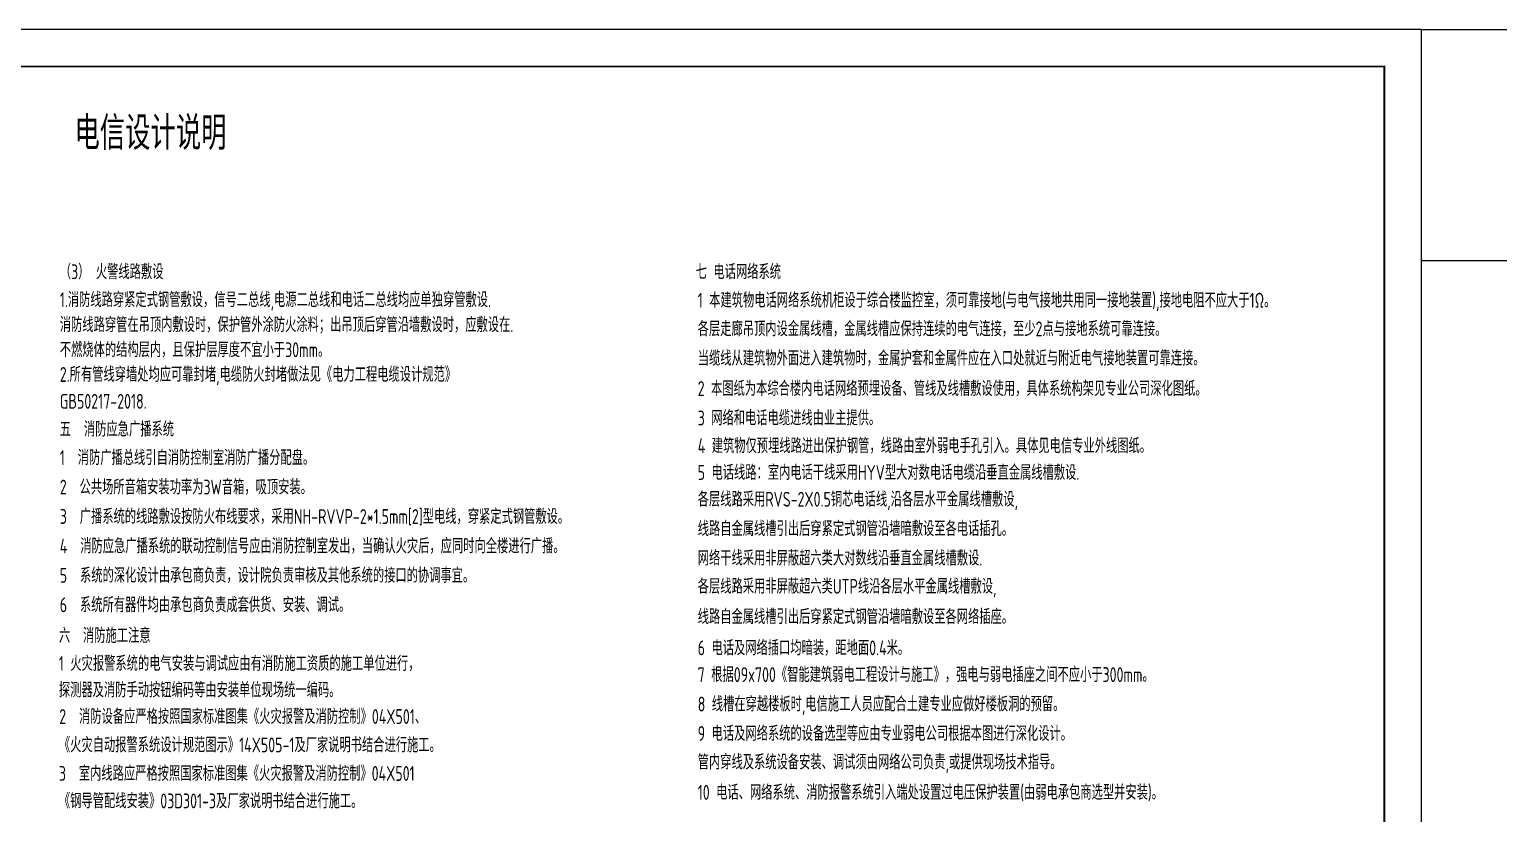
# Model space of a CAD drawing. Extents: x 6250600 to 6678662, y -692028 to -290561.
# Drawn here: x 6565870 to 6605523, y -351541 to -330379 of the extents above; entities that cross this region are included whole.
import ezdxf

# ---------------------------------------------------------------- set-up
doc = ezdxf.new("R2010")
doc.units = 0
doc.header["$LTSCALE"] = 1000
doc.header["$MEASUREMENT"] = 0
doc.layers.get('0').update_dxf_attribs({"linetype": 'CONTINUOUS'})
for name, color, linetype in [('PUB_TITLE', 4, 'CONTINUOUS'), ('电信', 7, 'CONTINUOUS'), ('电气', 7, 'CONTINUOUS')]:
    doc.layers.add(name, color=color, linetype=linetype)
doc.styles.add('SCEI', font='sceie.shx', dxfattribs={"width": 0.8, "height": 400, "bigfont": 'sceic.shx'})
doc.styles.add('sceie', font='sceie.shx', dxfattribs={"width": 0.7, "bigfont": 'sceic.shx'})

msp = doc.modelspace()

# ---------------------------------------------------------------- linework, layer by layer
at = {"color": 1}
msp.add_lwpolyline([(6603437.7, -330378.7), (6614810.4, -330378.7), (6614810.4, -336623.5), (6603437.7, -336623.5)], close=True, dxfattribs=at)
at = {"layer": 'PUB_TITLE', "linetype": 'Continuous'}
msp.add_lwpolyline([(6544037.7, -372378.7), (6603437.7, -372378.7), (6603437.7, -330378.7), (6544037.7, -330378.7)], close=True, dxfattribs=at)
at = {"layer": 'PUB_TITLE', "const_width": 50}
msp.add_lwpolyline([(6546537.7, -371378.7), (6602437.7, -371378.7), (6602437.7, -331378.7), (6546537.7, -331378.7)], close=True, dxfattribs=at)

# ---------------------------------------------------------------- texts
at = {"layer": '电信', "style": 'sceie', "width": 0.8}
for s, p in [('（3） 火警线路敷设', (6566690.5, -337119.4)), ('七 电话网络系统', (6583853.7, -337119.4)), ('1.消防线路穿紧定式钢管敷设，信号二总线,电源二总线和电话二总线均应单独穿管敷设.', (6566690.5, -337873.8)), ('1 本建筑物电话网络系统机柜设于综合楼监控室，须可靠接地(与电气接地共用同一接地装置),接地电阻不应大于1Ω。', (6583907.4, -337887.6)), ('消防线路穿管在吊顶内敷设时，保护管外涂防火涂料；出吊顶后穿管沿墙敷设时，应敷设在.', (6566690.5, -338548.6)), ('各层走廊吊顶内设金属线槽，金属线槽应保持连续的电气连接，至少2点与接地系统可靠连接。', (6583907.4, -338658.6)), ('不燃烧体的结构层内，且保护层厚度不宜小于30mm。', (6566690.5, -339223.7)), ('当缆线从建筑物外面进入建筑物时，金属护套和金属件应在入口处就近与附近电气接地装置可靠连接。', (6583907.4, -339452.9)), ('2.所有管线穿墙处均应可靠封堵,电缆防火封堵做法见《电力工程电缆设计规范》', (6566690.5, -339889.6)), ('2 本图纸为本综合楼内电话网络预埋设备、管线及线槽敷设使用，具体系统构架见专业公司深化图纸。', (6583907.4, -340270.6)), ('GB50217-2018.', (6566690.5, -340615.7)), ('3 网络和电话电缆进线由业主提供。', (6583907.4, -341064.9)), ('五  消防应急广播系统', (6566690.5, -341366.8)), ('4 建筑物仅预埋线路进出保护钢管，线路由室外弱电手孔引入。具体见电信专业外线图纸。', (6583907.4, -341814.7)), ('1  消防广播总线引自消防控制室消防广播分配盘。', (6566690.5, -342135)), ('5 电话线路：室内电话干线采用HYV型大对数电话电缆沿垂直金属线槽敷设.', (6583907.4, -342535.3)), ('2  公共场所音箱安装功率为3W音箱，吸顶安装。', (6566690.5, -342929.3)), ('各层线路采用RVS-2X0.5铜芯电话线,沿各层水平金属线槽敷设,', (6583907.4, -343257.6)), ('3  广播系统的线路敷设按防火布线要求，采用NH-RVVP-2*1.5mm[2]型电线，穿紧定式钢管敷设。', (6566690.5, -343723.7)), ('线路自金属线槽引出后穿紧定式钢管沿墙暗敷设至各电话插孔。', (6583907.4, -344051.9)), ('4  消防应急广播系统的联动控制信号应由消防控制室发出，当确认火灾后，应同时向全楼进行广播。', (6566690.5, -344518)), ('网络干线采用非屏蔽超六类大对数线沿垂直金属线槽敷设.', (6583907.4, -344846.3)), ('5  系统的深化设计由承包商负责，设计院负责审核及其他系统的接口的协调事宜。', (6566690.5, -345312.3)), ('各层线路采用非屏蔽超六类UTP线沿各层水平金属线槽敷设,', (6583907.4, -345607.2)), ('6  系统所有器件均由承包商负责成套供货、安装、调试。', (6566690.5, -346106.7)), ('线路自金属线槽引出后穿紧定式钢管沿墙暗敷设至各网络插座。', (6583907.4, -346427)), ('六  消防施工注意', (6566665.6, -346935.4)), ('6 电话及网络插口均暗装，距地面0.4米。', (6583907.4, -347267.8)), ('1 火灾报警系统的电气安装与调试应由有消防施工资质的施工单位进行，', (6566665.6, -347690.4)), ('7 根据09x700《智能建筑弱电工程设计与施工》，强电与弱电插座之间不应小于300mm。 ', (6583907.4, -347990)), ('探测器及消防手动按钮编码等由安装单位现场统一编码。', (6566665.6, -348403.3)), ('8 线槽在穿越楼板时,电信施工人员应配合土建专业应做好楼板洞的预留。', (6583907.4, -348784.4)), ('2  消防设备应严格按照国家标准图集《火灾报警及消防控制》04X501、', (6566675.7, -349121.5)), ('9 电话及网络系统的设备选型等应由专业弱电公司根据本图进行深化设计。', (6583907.4, -349578.7)), ('《火灾自动报警系统设计规范图示》14X505-1及厂家说明书结合进行施工。', (6566665.6, -349886.9)), ('管内穿线及系统设备安装、调试须由网络公司负责,或提供现场技术指导。', (6583907.4, -350349.7)), ('3  室内线路应严格按照国家标准图集《火灾报警及消防控制》04X501', (6566665.6, -350657)), ('10 电话、网络系统、消防报警系统引入端处设置过电压保护装置(由弱电承包商选型并安装)。', (6583907.4, -351167.4)), ('《钢导管配线安装》03D301-3及厂家说明书结合进行施工。', (6566665.6, -351398.4))]:
    msp.add_text(s, height=400, dxfattribs=at).set_placement(p)
at = {"layer": '电气', "color": 0, "style": 'SCEI', "width": 0.8}
msp.add_text('电信设计说明', height=900, dxfattribs=at).set_placement((6567085.5, -333627.8))

doc.saveas('drawing.dxf')
